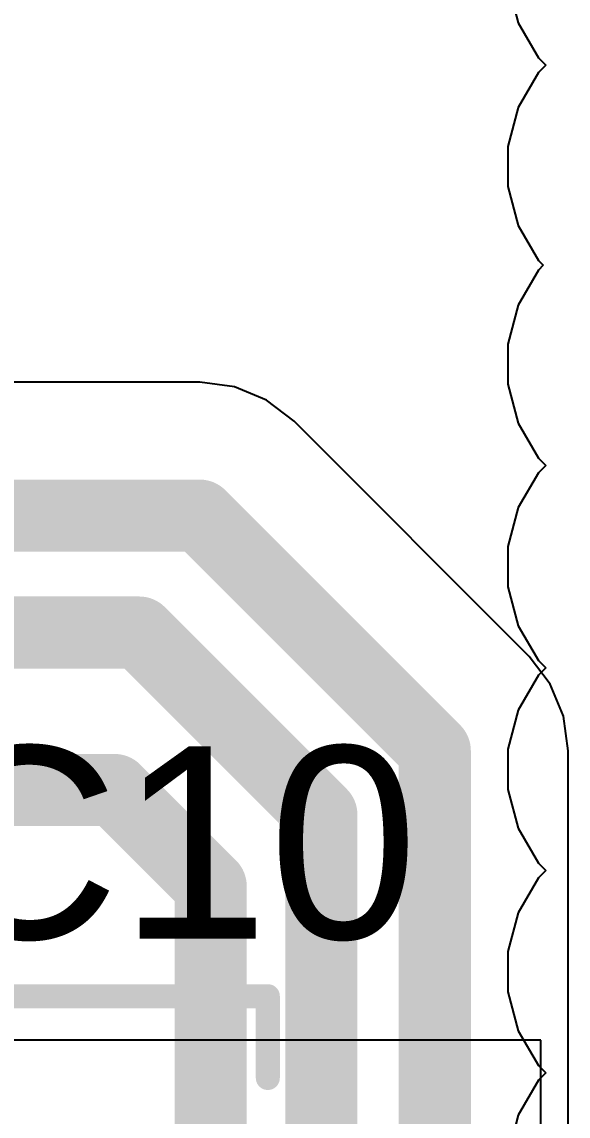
# Model space of a CAD drawing. Header units: inches. Extents: x -3 to 5437, y -3 to 5435.
# Drawn here: x 72.14 to 75.02, y 109.15 to 114.93 of the extents above; entities that cross this region are included whole.
import ezdxf

# ---------------------------------------------------------------- set-up
doc = ezdxf.new("R2010")
doc.units = ezdxf.units.IN
for name, color, linetype in [('Bottom Layer', 5, 'Continuous'), ('PWR', 76, 'Continuous'), ('Top Layer', 1, 'Continuous'), ('Top Overlay', 2, 'Continuous')]:
    doc.layers.add(name, color=color, linetype=linetype)
doc.styles.add('Arial', font='', dxfattribs={"height": 0.2})
doc.styles.get('Arial').set_extended_font_data('Arial')

# ---------------------------------------------------------------- blocks, each defined once
blk = doc.blocks.new('A7672E__FASE__76')
at = {"layer": 'Top Overlay'}
for points in [[(-11.6078, 12.065, 0.127, 0.127, 0), (-12.0396, 12.065, 0.127, 0.127, 0)], [(-12.0396, 8.5598, 0.127, 0.127, 0), (-12.0396, 12.065, 0.127, 0.127, 0)]]:
    blk.add_lwpolyline(points, format="xyseb", dxfattribs=at)
for points in [[(-12.0714, 12.065, 0.0635, 0.0635, 1), (-12.0078, 12.065, 0.0635, 0.0635, 1)], [(-12.0714, 12.065, 0.0635, 0.0635, 1), (-12.0078, 12.065, 0.0635, 0.0635, 1)], [(-11.6395, 12.065, 0.0635, 0.0635, 1), (-11.5761, 12.065, 0.0635, 0.0635, 1)]]:
    blk.add_lwpolyline(points, format="xyseb", close=True, dxfattribs=at)

msp = doc.modelspace()

# ---------------------------------------------------------------- linework, layer by layer
at = {"layer": 'Bottom Layer'}
for p, q in [((73.0788, 113.0226), (68.183, 113.0226)), ((73.2611, 112.9986), (73.0788, 113.0226)), ((73.431, 112.9282), (73.2611, 112.9986)), ((73.577, 112.8163), (73.431, 112.9282)), ((74.8185, 111.5747), (73.577, 112.8163)), ((74.9305, 111.4288), (74.8185, 111.5747)), ((75.0009, 111.2589), (74.9305, 111.4288)), ((75.0249, 111.0766), (75.0009, 111.2589)), ((75.0249, 98.0245), (75.0249, 111.0766))]:
    msp.add_line(p, q, dxfattribs=at)
for points in [[(68.183, 112.3181, 0.381, 0.381, 0), (73.0788, 112.3181, 0.381, 0.381, 0)], [(73.0788, 112.3181, 0.381, 0.381, 0), (74.3203, 111.0766, 0.381, 0.381, 0)], [(68.4531, 111.7007, 0.381, 0.381, 0), (72.759, 111.7007, 0.381, 0.381, 0)], [(72.759, 111.7007, 0.381, 0.381, 0), (73.7209, 110.7388, 0.381, 0.381, 0)], [(74.3203, 97.7327, 0.381, 0.381, 0), (74.3203, 111.0766, 0.381, 0.381, 0)], [(69.4091, 110.8689, 0.381, 0.381, 0), (72.6287, 110.8689, 0.381, 0.381, 0)], [(72.6287, 110.8689, 0.381, 0.381, 0), (73.1362, 110.3614, 0.381, 0.381, 0)], [(73.7209, 97.3944, 0.381, 0.381, 0), (73.7209, 110.7388, 0.381, 0.381, 0)], [(73.1362, 87.2983, 0.381, 0.381, 0), (73.1362, 110.3614, 0.381, 0.381, 0)]]:
    msp.add_lwpolyline(points, format="xyseb", dxfattribs=at)
for points in [[(72.9835, 112.3181, 0.1905, 0.1905, 1), (73.174, 112.3181, 0.1905, 0.1905, 1)], [(72.9835, 112.3181, 0.1905, 0.1905, 1), (73.174, 112.3181, 0.1905, 0.1905, 1)], [(72.6638, 111.7007, 0.1905, 0.1905, 1), (72.8543, 111.7007, 0.1905, 0.1905, 1)], [(72.6638, 111.7007, 0.1905, 0.1905, 1), (72.8543, 111.7007, 0.1905, 0.1905, 1)], [(74.2251, 111.0766, 0.1905, 0.1905, 1), (74.4156, 111.0766, 0.1905, 0.1905, 1)], [(74.2251, 111.0766, 0.1905, 0.1905, 1), (74.4156, 111.0766, 0.1905, 0.1905, 1)], [(72.5334, 110.8689, 0.1905, 0.1905, 1), (72.7239, 110.8689, 0.1905, 0.1905, 1)], [(72.5334, 110.8689, 0.1905, 0.1905, 1), (72.7239, 110.8689, 0.1905, 0.1905, 1)], [(73.6257, 110.7388, 0.1905, 0.1905, 1), (73.8162, 110.7388, 0.1905, 0.1905, 1)], [(73.6257, 110.7388, 0.1905, 0.1905, 1), (73.8162, 110.7388, 0.1905, 0.1905, 1)], [(73.0409, 110.3614, 0.1905, 0.1905, 1), (73.2314, 110.3614, 0.1905, 0.1905, 1)], [(73.0409, 110.3614, 0.1905, 0.1905, 1), (73.2314, 110.3614, 0.1905, 0.1905, 1)]]:
    msp.add_lwpolyline(points, format="xyseb", close=True, dxfattribs=at)
at = {"layer": 'PWR'}
for p, q in [((74.7062, 115.1258), (74.7613, 114.9203)), ((74.7613, 114.9203), (74.8676, 114.736)), ((74.8676, 114.736), (74.9064, 114.6973)), ((74.9064, 114.6973), (74.8676, 114.6586)), ((74.8676, 114.6586), (74.7613, 114.4743)), ((74.7613, 114.4743), (74.7062, 114.2688)), ((74.7062, 114.2688), (74.7062, 114.0561)), ((74.7062, 114.0561), (74.7613, 113.8506)), ((74.7613, 113.8506), (74.8676, 113.6663)), ((74.8676, 113.6663), (74.8937, 113.6403)), ((74.8937, 113.6403), (74.8676, 113.6143)), ((74.8676, 113.6143), (74.7613, 113.4301)), ((74.7613, 113.4301), (74.7062, 113.2246)), ((74.7062, 113.2246), (74.7062, 113.0118)), ((74.7062, 113.0118), (74.7613, 112.8063)), ((74.7613, 112.8063), (74.8676, 112.6221)), ((74.8676, 112.6221), (74.9064, 112.5833)), ((74.8676, 112.5446), (74.7613, 112.3604)), ((74.9064, 112.5833), (74.8676, 112.5446)), ((74.7613, 112.3604), (74.7062, 112.1549)), ((74.7062, 112.1549), (74.7062, 111.9421)), ((74.7062, 111.9421), (74.7613, 111.7366)), ((74.7613, 111.7366), (74.8676, 111.5524)), ((74.8676, 111.5524), (74.9064, 111.5137)), ((74.9064, 111.5137), (74.8676, 111.475)), ((74.8676, 111.475), (74.7613, 111.2907)), ((74.7613, 111.2907), (74.7062, 111.0852)), ((74.7062, 111.0852), (74.7062, 110.8725)), ((74.7062, 110.8725), (74.7613, 110.667)), ((74.7613, 110.667), (74.8676, 110.4827)), ((74.8676, 110.4827), (74.9064, 110.444)), ((74.8676, 110.4053), (74.7613, 110.221)), ((74.9064, 110.444), (74.8676, 110.4053)), ((74.7613, 110.221), (74.7062, 110.0155)), ((74.7062, 110.0155), (74.7062, 109.8028)), ((74.7062, 109.8028), (74.7613, 109.5973)), ((74.7613, 109.5973), (74.8676, 109.413)), ((74.8676, 109.413), (74.9064, 109.3743)), ((74.9064, 109.3743), (74.8676, 109.3356)), ((74.8676, 109.3356), (74.7613, 109.1514)), ((74.7613, 109.1514), (74.7062, 108.9459))]:
    msp.add_line(p, q, dxfattribs=at)
at = {"layer": 'Top Layer'}
for p, q in [((74.881, 109.5481), (71.865, 109.5481)), ((74.881, 107.9321), (74.881, 109.5481))]:
    msp.add_line(p, q, dxfattribs=at)

# ---------------------------------------------------------------- block references
at = {"rotation": 270}
msp.add_blockref('A7672E__FASE__76', (61.373, 97.7401), dxfattribs=at)

# ---------------------------------------------------------------- texts
at = {"layer": 'Top Overlay', "style": 'Arial'}
msp.add_text('C10', height=1.016, dxfattribs=at).set_placement((71.6284, 110.0838))

doc.saveas('drawing.dxf')
